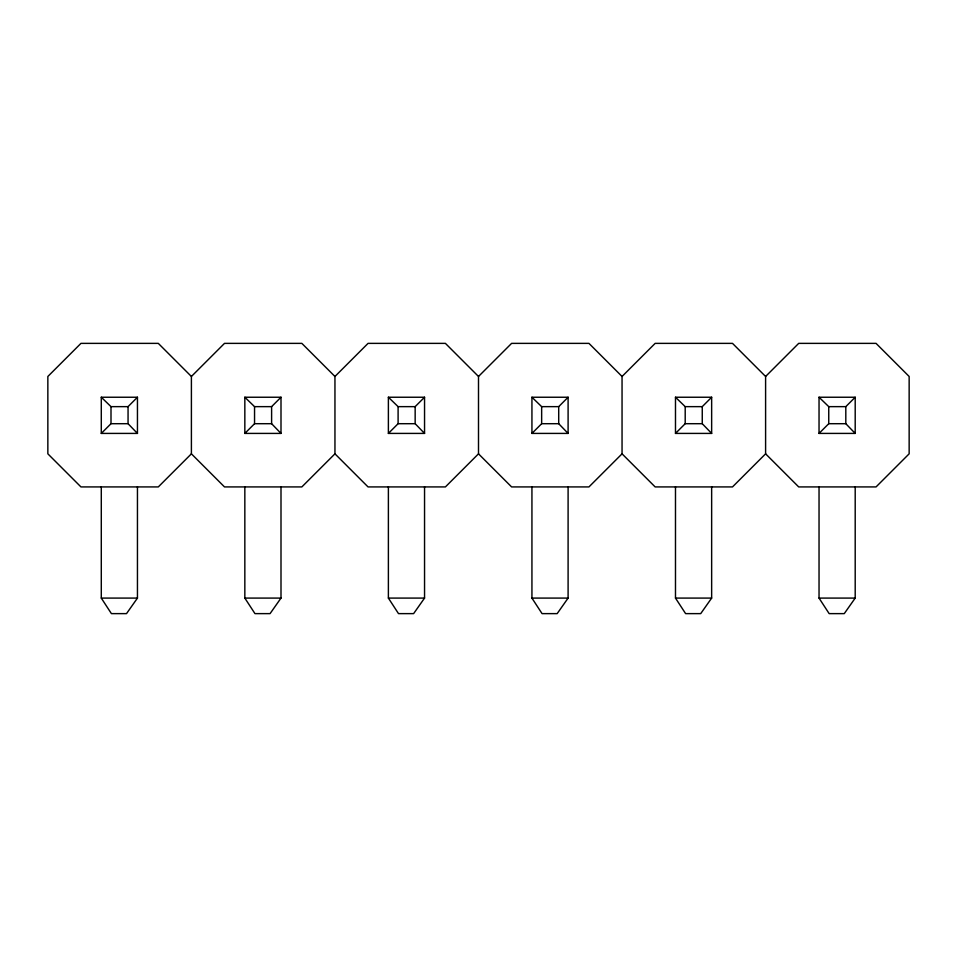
<?xml version="1.0" encoding="UTF-8"?>
<svg xmlns="http://www.w3.org/2000/svg" width="957" height="957" viewBox="0 0 957 957"><rect width="100%" height="100%" fill="white"/><g stroke="black" fill="none" stroke-linecap="round" stroke-linejoin="round"><path stroke-width="1.44" d="M137.449 486.778L137.449 598.089L126.515 613.628L111.407 613.628L101.286 598.089L101.286 486.778M280.999 486.778L280.999 598.089L270.065 613.628L254.957 613.628L244.836 598.089L244.836 486.778M424.549 486.778L424.549 598.089L413.615 613.628L398.507 613.628L388.386 598.089L388.386 486.778M568.099 486.778L568.099 598.089L557.165 613.628L542.057 613.628L531.936 598.089L531.936 486.778M711.649 486.778L711.649 598.089L700.715 613.628L685.607 613.628L675.486 598.089L675.486 486.778M855.199 486.778L855.199 598.089L844.265 613.628L829.157 613.628L819.036 598.089L819.036 486.778M101.286 433.413L111 423.7L128.059 423.7L137.449 433.413L101.286 433.413L101.286 397.239L137.449 397.239L137.449 433.413M128.059 423.7L128.059 406.641L137.449 397.239M191.4 376.472L224.5 343.372L301.85 343.372L334.95 376.472L334.95 453.821L301.85 486.922L224.5 486.922L191.4 453.821L191.4 376.472L158.3 343.372L80.95 343.372L47.85 376.472L47.85 453.821L80.95 486.922L158.3 486.922L191.4 453.821M244.836 433.413L254.55 423.7L271.609 423.7L280.999 433.413L244.836 433.413L244.836 397.239L280.999 397.239L280.999 433.413M271.609 423.7L271.609 406.641L280.999 397.239M334.95 376.472L368.05 343.372L445.4 343.372L478.5 376.472L478.5 453.821L445.4 486.922L368.05 486.922L334.95 453.821M388.386 433.413L398.1 423.7L415.159 423.7L424.549 433.413L388.386 433.413L388.386 397.239L424.549 397.239L424.549 433.413M415.159 423.7L415.159 406.641L424.549 397.239M478.5 376.472L511.6 343.372L588.95 343.372L622.05 376.472L622.05 453.821L588.95 486.922L511.6 486.922L478.5 453.821M531.936 433.413L541.65 423.7L558.709 423.7L568.099 433.413L531.936 433.413L531.936 397.239L568.099 397.239L568.099 433.413M558.709 423.7L558.709 406.641L568.099 397.239M622.05 376.472L655.15 343.372L732.5 343.372L765.6 376.472L765.6 453.821L732.5 486.922L655.15 486.922L622.05 453.821M675.486 433.413L685.2 423.7L702.259 423.7L711.649 433.413L675.486 433.413L675.486 397.239L711.649 397.239L711.649 433.413M675.486 397.239L685.2 406.641L702.259 406.641L711.649 397.239M765.6 376.472L798.7 343.372L876.05 343.372L909.15 376.472L909.15 453.821L876.05 486.922L798.7 486.922L765.6 453.821M819.036 433.413L828.75 423.7L845.809 423.7L855.199 433.413L819.036 433.413L819.036 397.239L855.199 397.239L855.199 433.413M819.036 397.239L828.75 406.641L845.809 406.641L855.199 397.239M101.286 397.239L111 406.641L128.059 406.641M244.836 397.239L254.55 406.641L271.609 406.641M388.386 397.239L398.1 406.641L415.159 406.641M531.936 397.239L541.65 406.641L558.709 406.641M101.286 598.089L137.449 598.089M244.836 598.089L280.999 598.089M388.386 598.089L424.549 598.089M531.936 598.089L568.099 598.089M675.486 598.089L711.649 598.089M819.036 598.089L855.199 598.089M845.809 406.641L845.809 423.7M828.75 406.641L828.75 423.7M702.259 406.641L702.259 423.7M685.2 406.641L685.2 423.7M541.65 406.641L541.65 423.7M398.1 406.641L398.1 423.7M254.55 406.641L254.55 423.7M111 406.641L111 423.7"/></g></svg>
